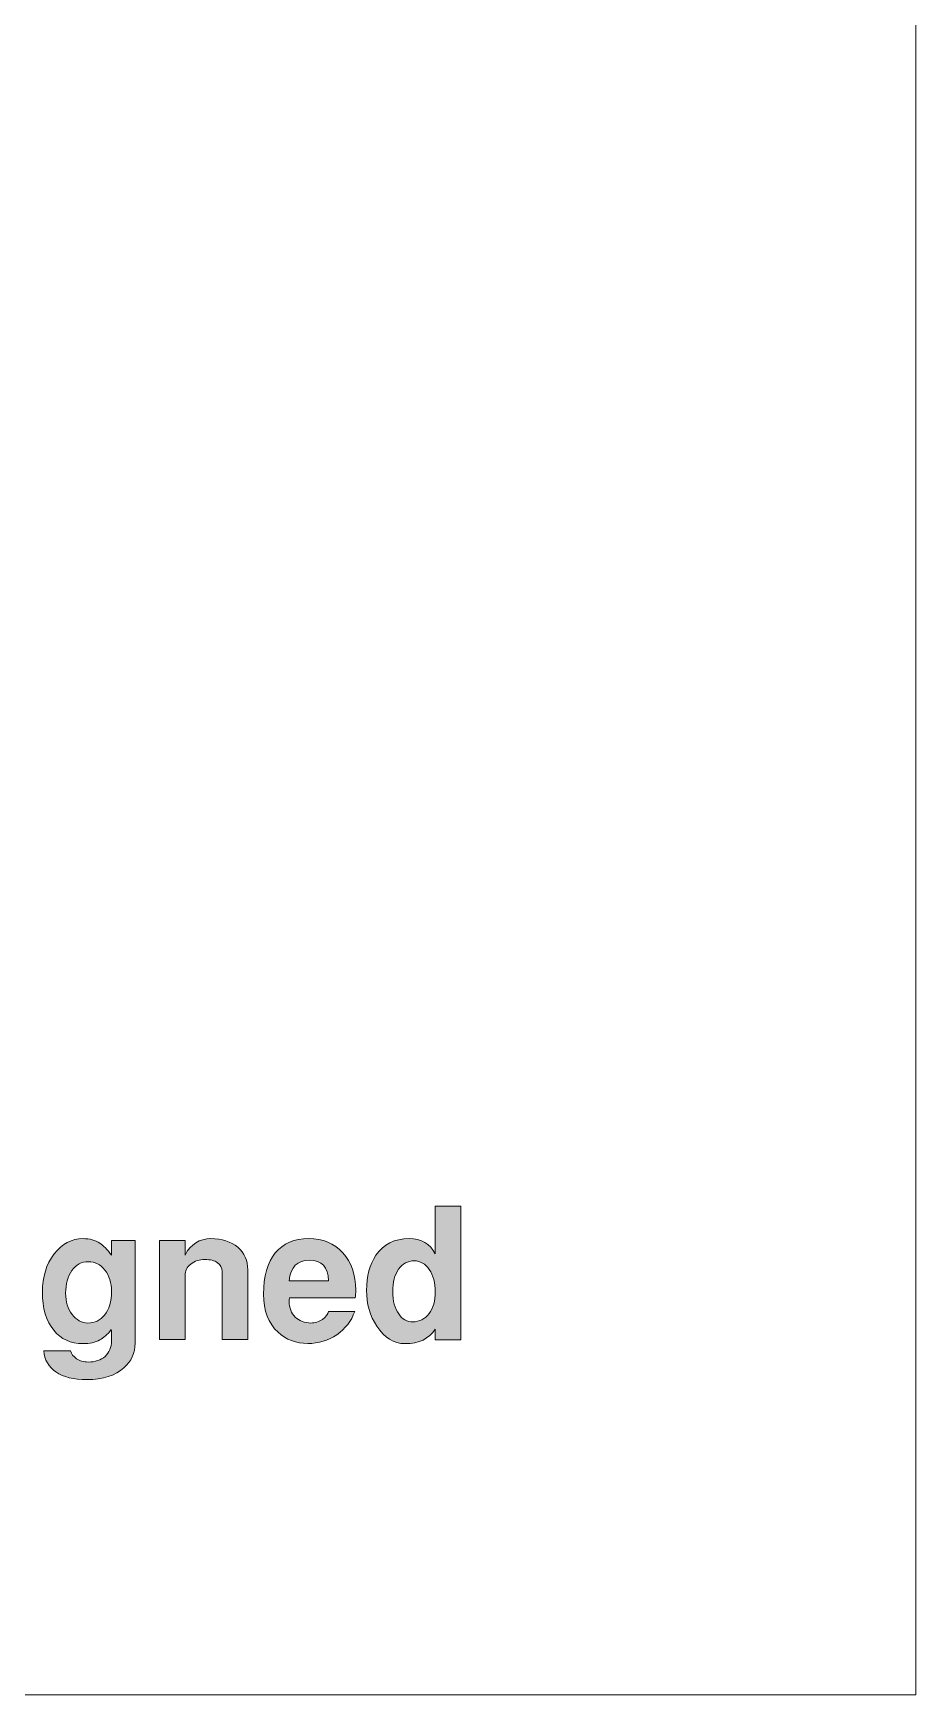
# Model space of a CAD drawing. Header units: inches. Extents: x 0.66 to 6.95, y -3.12 to -1.06.
# Drawn here: x 3.062 to 3.665, y -3.124 to -1.987 of the extents above; entities that cross this region are included whole.
import ezdxf

# ---------------------------------------------------------------- set-up
doc = ezdxf.new("R2010")
doc.units = ezdxf.units.IN
doc.header["$MEASUREMENT"] = 0
doc.layers.add('Layer 1', color=7, linetype='Continuous')

# ---------------------------------------------------------------- blocks, each defined once
blk = doc.blocks.new('block 3')
at = {"layer": 'Layer 1', "color": 7, "lineweight": 5, "true_color": 0xffffff}
for points in [[(3.665, -1.0637), (3.665, -3.1237)], [(3.665, -3.1237), (3.6037, -3.1237), (0.665, -3.1237)]]:
    blk.add_lwpolyline(points, dxfattribs=at)
blk = doc.blocks.new('block 2')
at = {"layer": 'Layer 1'}
blk.add_blockref('block 3', (0, 0), dxfattribs=at)
blk = doc.blocks.new('block 27')
at = {"layer": 'Layer 1', "true_color": 0xed1f24}
h = blk.add_hatch(color=240, dxfattribs=at)
h.dxf.hatch_style = 2
edge = h.paths.add_edge_path()
edge.add_spline(control_points=[(3.354, -2.8811), (3.354, -2.8811), (3.3365, -2.8811), (3.3365, -2.8811), (3.3365, -2.8811), (3.3365, -2.8737), (3.3365, -2.8737), (3.3322, -2.8803), (3.3253, -2.8836), (3.3158, -2.8836), (3.3081, -2.8836), (3.3017, -2.8796), (3.2965, -2.8717), (3.2918, -2.8645), (3.2895, -2.8563), (3.2895, -2.8472), (3.2895, -2.8375), (3.2916, -2.8295), (3.2959, -2.8232), (3.3011, -2.8156), (3.3086, -2.8118), (3.3186, -2.8118), (3.3269, -2.8118), (3.3329, -2.8153), (3.3365, -2.8223), (3.3365, -2.8223), (3.3365, -2.7896), (3.3365, -2.7896), (3.3365, -2.7896), (3.354, -2.7896), (3.354, -2.7896), (3.354, -2.7896), (3.354, -2.8811), (3.354, -2.8811)], knot_values=[0, 0, 0, 0, 1, 1, 1, 2, 2, 2, 3, 3, 3, 4, 4, 4, 5, 5, 5, 6, 6, 6, 7, 7, 7, 8, 8, 8, 9, 9, 9, 10, 10, 10, 11, 11, 11, 11], degree=3, periodic=1)
edge = h.paths.add_edge_path()
edge.add_spline(control_points=[(3.3365, -2.8483), (3.3365, -2.842), (3.3352, -2.8369), (3.3324, -2.8329), (3.3297, -2.829), (3.3262, -2.827), (3.3221, -2.827), (3.3176, -2.827), (3.314, -2.8289), (3.3114, -2.8327), (3.3087, -2.8365), (3.3074, -2.8416), (3.3074, -2.848), (3.3074, -2.8545), (3.3088, -2.8596), (3.3115, -2.8633), (3.314, -2.8669), (3.3172, -2.8687), (3.3211, -2.8687), (3.3256, -2.8687), (3.3294, -2.8668), (3.3322, -2.863), (3.3351, -2.8593), (3.3365, -2.8543), (3.3365, -2.8483)], knot_values=[0, 0, 0, 0, 1, 1, 1, 2, 2, 2, 3, 3, 3, 4, 4, 4, 5, 5, 5, 6, 6, 6, 7, 7, 7, 8, 8, 8, 8], degree=3, periodic=1)
h = blk.add_hatch(color=240, dxfattribs=at)
h.dxf.hatch_style = 2
edge = h.paths.add_edge_path()
edge.add_spline(control_points=[(3.1313, -2.8832), (3.1313, -2.89), (3.1287, -2.8956), (3.1236, -2.9002), (3.1177, -2.9055), (3.1093, -2.9082), (3.0983, -2.9082), (3.0893, -2.9082), (3.0823, -2.9065), (3.0772, -2.903), (3.0721, -2.8996), (3.0693, -2.8947), (3.0689, -2.8886), (3.0689, -2.8886), (3.0872, -2.8886), (3.0872, -2.8886), (3.0877, -2.8906), (3.089, -2.8924), (3.0913, -2.8939), (3.0935, -2.8954), (3.0962, -2.8962), (3.0993, -2.8962), (3.104, -2.8962), (3.1078, -2.8949), (3.1107, -2.8923), (3.1137, -2.8896), (3.1151, -2.8862), (3.1151, -2.8818), (3.1151, -2.8773), (3.1151, -2.8747), (3.115, -2.874), (3.1123, -2.8774), (3.1096, -2.8798), (3.1071, -2.8811), (3.1041, -2.8828), (3.1003, -2.8836), (3.0957, -2.8836), (3.0873, -2.8836), (3.0806, -2.8805), (3.0757, -2.8745), (3.0705, -2.8681), (3.0679, -2.8594), (3.0679, -2.8483), (3.0679, -2.838), (3.0706, -2.8293), (3.0759, -2.8223), (3.0813, -2.8153), (3.0879, -2.8118), (3.0958, -2.8118), (3.1002, -2.8118), (3.104, -2.8129), (3.1072, -2.815), (3.1096, -2.8165), (3.1122, -2.8193), (3.1151, -2.8231), (3.1151, -2.8231), (3.1151, -2.813), (3.1151, -2.813), (3.1151, -2.813), (3.1313, -2.813), (3.1313, -2.813), (3.1313, -2.813), (3.1313, -2.8832), (3.1313, -2.8832)], knot_values=[0, 0, 0, 0, 1, 1, 1, 2, 2, 2, 3, 3, 3, 4, 4, 4, 5, 5, 5, 6, 6, 6, 7, 7, 7, 8, 8, 8, 9, 9, 9, 10, 10, 10, 11, 11, 11, 12, 12, 12, 13, 13, 13, 14, 14, 14, 15, 15, 15, 16, 16, 16, 17, 17, 17, 18, 18, 18, 19, 19, 19, 20, 20, 20, 21, 21, 21, 21], degree=3, periodic=1)
edge = h.paths.add_edge_path()
edge.add_spline(control_points=[(3.1151, -2.8478), (3.1151, -2.842), (3.1136, -2.8372), (3.1106, -2.8333), (3.1076, -2.8295), (3.1038, -2.8276), (3.0993, -2.8276), (3.0946, -2.8276), (3.0908, -2.8296), (3.088, -2.8336), (3.0852, -2.8377), (3.0838, -2.8429), (3.0838, -2.8492), (3.0838, -2.855), (3.0852, -2.8598), (3.0882, -2.8636), (3.0912, -2.8675), (3.0948, -2.8695), (3.099, -2.8695), (3.1037, -2.8695), (3.1075, -2.8677), (3.1104, -2.8641), (3.1136, -2.8602), (3.1151, -2.8547), (3.1151, -2.8478)], knot_values=[0, 0, 0, 0, 1, 1, 1, 2, 2, 2, 3, 3, 3, 4, 4, 4, 5, 5, 5, 6, 6, 6, 7, 7, 7, 8, 8, 8, 8], degree=3, periodic=1)
h = blk.add_hatch(color=240, dxfattribs=at)
h.dxf.hatch_style = 2
edge = h.paths.add_edge_path()
edge.add_spline(control_points=[(3.2083, -2.8807), (3.2083, -2.8807), (3.1908, -2.8807), (3.1908, -2.8807), (3.1908, -2.8807), (3.1908, -2.8342), (3.1908, -2.8342), (3.1908, -2.8317), (3.1897, -2.8297), (3.1876, -2.8283), (3.1856, -2.8268), (3.1827, -2.8261), (3.1791, -2.8261), (3.1752, -2.8261), (3.172, -2.8271), (3.1693, -2.8292), (3.1667, -2.8313), (3.1654, -2.8339), (3.1654, -2.8371), (3.1654, -2.8371), (3.1654, -2.8807), (3.1654, -2.8807), (3.1654, -2.8807), (3.1479, -2.8807), (3.1479, -2.8807), (3.1479, -2.8807), (3.1479, -2.813), (3.1479, -2.813), (3.1479, -2.813), (3.1654, -2.813), (3.1654, -2.813), (3.1654, -2.813), (3.1654, -2.8231), (3.1654, -2.8231), (3.1693, -2.8156), (3.1752, -2.8118), (3.1831, -2.8118), (3.1907, -2.8118), (3.1968, -2.8138), (3.2014, -2.8177), (3.206, -2.8216), (3.2083, -2.8268), (3.2083, -2.8332), (3.2083, -2.8332), (3.2083, -2.8807), (3.2083, -2.8807)], knot_values=[0, 0, 0, 0, 1, 1, 1, 2, 2, 2, 3, 3, 3, 4, 4, 4, 5, 5, 5, 6, 6, 6, 7, 7, 7, 8, 8, 8, 9, 9, 9, 10, 10, 10, 11, 11, 11, 12, 12, 12, 13, 13, 13, 14, 14, 14, 15, 15, 15, 15], degree=3, periodic=1)
h = blk.add_hatch(color=240, dxfattribs=at)
h.dxf.hatch_style = 2
edge = h.paths.add_edge_path()
edge.add_spline(control_points=[(3.2821, -2.847), (3.2821, -2.849), (3.282, -2.8508), (3.2818, -2.8523), (3.2818, -2.8523), (3.2369, -2.8523), (3.2369, -2.8523), (3.2367, -2.8528), (3.2366, -2.8536), (3.2366, -2.8547), (3.2366, -2.8591), (3.238, -2.8627), (3.2407, -2.8654), (3.2435, -2.8681), (3.247, -2.8695), (3.2514, -2.8695), (3.2543, -2.8695), (3.257, -2.8686), (3.2594, -2.867), (3.2617, -2.8654), (3.2631, -2.8636), (3.2636, -2.8616), (3.2636, -2.8616), (3.2814, -2.8616), (3.2814, -2.8616), (3.2791, -2.8682), (3.275, -2.8735), (3.2691, -2.8775), (3.2632, -2.8815), (3.2566, -2.8835), (3.2494, -2.8835), (3.2413, -2.8835), (3.2345, -2.8809), (3.229, -2.8758), (3.2224, -2.8698), (3.2191, -2.861), (3.2191, -2.8497), (3.2191, -2.8375), (3.2218, -2.8282), (3.2271, -2.8216), (3.2324, -2.8151), (3.24, -2.8118), (3.2499, -2.8118), (3.2596, -2.8118), (3.2674, -2.8151), (3.2733, -2.8215), (3.2792, -2.828), (3.2821, -2.8365), (3.2821, -2.847)], knot_values=[0, 0, 0, 0, 1, 1, 1, 2, 2, 2, 3, 3, 3, 4, 4, 4, 5, 5, 5, 6, 6, 6, 7, 7, 7, 8, 8, 8, 9, 9, 9, 10, 10, 10, 11, 11, 11, 12, 12, 12, 13, 13, 13, 14, 14, 14, 15, 15, 15, 16, 16, 16, 16], degree=3, periodic=1)
edge = h.paths.add_edge_path()
edge.add_spline(control_points=[(3.2636, -2.8406), (3.2631, -2.8312), (3.2588, -2.8265), (3.2505, -2.8265), (3.2422, -2.8265), (3.2376, -2.8312), (3.2366, -2.8406), (3.2366, -2.8406), (3.2636, -2.8406), (3.2636, -2.8406)], knot_values=[0, 0, 0, 0, 1, 1, 1, 2, 2, 2, 3, 3, 3, 3], degree=3, periodic=1)
at = {"layer": 'Layer 1', "lineweight": 0}
for points, knots in [([(3.354, -2.8811), (3.354, -2.8811), (3.3365, -2.8811), (3.3365, -2.8811), (3.3365, -2.8811), (3.3365, -2.8737), (3.3365, -2.8737), (3.3322, -2.8803), (3.3253, -2.8836), (3.3158, -2.8836), (3.3081, -2.8836), (3.3017, -2.8796), (3.2965, -2.8717), (3.2918, -2.8645), (3.2895, -2.8563), (3.2895, -2.8472), (3.2895, -2.8375), (3.2916, -2.8295), (3.2959, -2.8232), (3.3011, -2.8156), (3.3086, -2.8118), (3.3186, -2.8118), (3.3269, -2.8118), (3.3329, -2.8153), (3.3365, -2.8223), (3.3365, -2.8223), (3.3365, -2.7896), (3.3365, -2.7896), (3.3365, -2.7896), (3.354, -2.7896), (3.354, -2.7896), (3.354, -2.7896), (3.354, -2.8811), (3.354, -2.8811)], [0, 0, 0, 0, 1, 1, 1, 2, 2, 2, 3, 3, 3, 4, 4, 4, 5, 5, 5, 6, 6, 6, 7, 7, 7, 8, 8, 8, 9, 9, 9, 10, 10, 10, 11, 11, 11, 11]), ([(3.1313, -2.8832), (3.1313, -2.89), (3.1287, -2.8956), (3.1236, -2.9002), (3.1177, -2.9055), (3.1093, -2.9082), (3.0983, -2.9082), (3.0893, -2.9082), (3.0823, -2.9065), (3.0772, -2.903), (3.0721, -2.8996), (3.0693, -2.8947), (3.0689, -2.8886), (3.0689, -2.8886), (3.0872, -2.8886), (3.0872, -2.8886), (3.0877, -2.8906), (3.089, -2.8924), (3.0913, -2.8939), (3.0935, -2.8954), (3.0962, -2.8962), (3.0993, -2.8962), (3.104, -2.8962), (3.1078, -2.8949), (3.1107, -2.8923), (3.1137, -2.8896), (3.1151, -2.8862), (3.1151, -2.8818), (3.1151, -2.8773), (3.1151, -2.8747), (3.115, -2.874), (3.1123, -2.8774), (3.1096, -2.8798), (3.1071, -2.8811), (3.1041, -2.8828), (3.1003, -2.8836), (3.0957, -2.8836), (3.0873, -2.8836), (3.0806, -2.8805), (3.0757, -2.8745), (3.0705, -2.8681), (3.0679, -2.8594), (3.0679, -2.8483), (3.0679, -2.838), (3.0706, -2.8293), (3.0759, -2.8223), (3.0813, -2.8153), (3.0879, -2.8118), (3.0958, -2.8118), (3.1002, -2.8118), (3.104, -2.8129), (3.1072, -2.815), (3.1096, -2.8165), (3.1122, -2.8193), (3.1151, -2.8231), (3.1151, -2.8231), (3.1151, -2.813), (3.1151, -2.813), (3.1151, -2.813), (3.1313, -2.813), (3.1313, -2.813), (3.1313, -2.813), (3.1313, -2.8832), (3.1313, -2.8832)], [0, 0, 0, 0, 1, 1, 1, 2, 2, 2, 3, 3, 3, 4, 4, 4, 5, 5, 5, 6, 6, 6, 7, 7, 7, 8, 8, 8, 9, 9, 9, 10, 10, 10, 11, 11, 11, 12, 12, 12, 13, 13, 13, 14, 14, 14, 15, 15, 15, 16, 16, 16, 17, 17, 17, 18, 18, 18, 19, 19, 19, 20, 20, 20, 21, 21, 21, 21]), ([(3.2083, -2.8807), (3.2083, -2.8807), (3.1908, -2.8807), (3.1908, -2.8807), (3.1908, -2.8807), (3.1908, -2.8342), (3.1908, -2.8342), (3.1908, -2.8317), (3.1897, -2.8297), (3.1876, -2.8283), (3.1856, -2.8268), (3.1827, -2.8261), (3.1791, -2.8261), (3.1752, -2.8261), (3.172, -2.8271), (3.1693, -2.8292), (3.1667, -2.8313), (3.1654, -2.8339), (3.1654, -2.8371), (3.1654, -2.8371), (3.1654, -2.8807), (3.1654, -2.8807), (3.1654, -2.8807), (3.1479, -2.8807), (3.1479, -2.8807), (3.1479, -2.8807), (3.1479, -2.813), (3.1479, -2.813), (3.1479, -2.813), (3.1654, -2.813), (3.1654, -2.813), (3.1654, -2.813), (3.1654, -2.8231), (3.1654, -2.8231), (3.1693, -2.8156), (3.1752, -2.8118), (3.1831, -2.8118), (3.1907, -2.8118), (3.1968, -2.8138), (3.2014, -2.8177), (3.206, -2.8216), (3.2083, -2.8268), (3.2083, -2.8332), (3.2083, -2.8332), (3.2083, -2.8807), (3.2083, -2.8807)], [0, 0, 0, 0, 1, 1, 1, 2, 2, 2, 3, 3, 3, 4, 4, 4, 5, 5, 5, 6, 6, 6, 7, 7, 7, 8, 8, 8, 9, 9, 9, 10, 10, 10, 11, 11, 11, 12, 12, 12, 13, 13, 13, 14, 14, 14, 15, 15, 15, 15]), ([(3.2821, -2.847), (3.2821, -2.849), (3.282, -2.8508), (3.2818, -2.8523), (3.2818, -2.8523), (3.2369, -2.8523), (3.2369, -2.8523), (3.2367, -2.8528), (3.2366, -2.8536), (3.2366, -2.8547), (3.2366, -2.8591), (3.238, -2.8627), (3.2407, -2.8654), (3.2435, -2.8681), (3.247, -2.8695), (3.2514, -2.8695), (3.2543, -2.8695), (3.257, -2.8686), (3.2594, -2.867), (3.2617, -2.8654), (3.2631, -2.8636), (3.2636, -2.8616), (3.2636, -2.8616), (3.2814, -2.8616), (3.2814, -2.8616), (3.2791, -2.8682), (3.275, -2.8735), (3.2691, -2.8775), (3.2632, -2.8815), (3.2566, -2.8835), (3.2494, -2.8835), (3.2413, -2.8835), (3.2345, -2.8809), (3.229, -2.8758), (3.2224, -2.8698), (3.2191, -2.861), (3.2191, -2.8497), (3.2191, -2.8375), (3.2218, -2.8282), (3.2271, -2.8216), (3.2324, -2.8151), (3.24, -2.8118), (3.2499, -2.8118), (3.2596, -2.8118), (3.2674, -2.8151), (3.2733, -2.8215), (3.2792, -2.828), (3.2821, -2.8365), (3.2821, -2.847)], [0, 0, 0, 0, 1, 1, 1, 2, 2, 2, 3, 3, 3, 4, 4, 4, 5, 5, 5, 6, 6, 6, 7, 7, 7, 8, 8, 8, 9, 9, 9, 10, 10, 10, 11, 11, 11, 12, 12, 12, 13, 13, 13, 14, 14, 14, 15, 15, 15, 16, 16, 16, 16]), ([(3.1151, -2.8478), (3.1151, -2.842), (3.1136, -2.8372), (3.1106, -2.8333), (3.1076, -2.8295), (3.1038, -2.8276), (3.0993, -2.8276), (3.0946, -2.8276), (3.0908, -2.8296), (3.088, -2.8336), (3.0852, -2.8377), (3.0838, -2.8429), (3.0838, -2.8492), (3.0838, -2.855), (3.0852, -2.8598), (3.0882, -2.8636), (3.0912, -2.8675), (3.0948, -2.8695), (3.099, -2.8695), (3.1037, -2.8695), (3.1075, -2.8677), (3.1104, -2.8641), (3.1136, -2.8602), (3.1151, -2.8547), (3.1151, -2.8478)], [0, 0, 0, 0, 1, 1, 1, 2, 2, 2, 3, 3, 3, 4, 4, 4, 5, 5, 5, 6, 6, 6, 7, 7, 7, 8, 8, 8, 8]), ([(3.2636, -2.8406), (3.2631, -2.8312), (3.2588, -2.8265), (3.2505, -2.8265), (3.2422, -2.8265), (3.2376, -2.8312), (3.2366, -2.8406), (3.2366, -2.8406), (3.2636, -2.8406), (3.2636, -2.8406)], [0, 0, 0, 0, 1, 1, 1, 2, 2, 2, 3, 3, 3, 3]), ([(3.3365, -2.8483), (3.3365, -2.842), (3.3352, -2.8369), (3.3324, -2.8329), (3.3297, -2.829), (3.3262, -2.827), (3.3221, -2.827), (3.3176, -2.827), (3.314, -2.8289), (3.3114, -2.8327), (3.3087, -2.8365), (3.3074, -2.8416), (3.3074, -2.848), (3.3074, -2.8545), (3.3088, -2.8596), (3.3115, -2.8633), (3.314, -2.8669), (3.3172, -2.8687), (3.3211, -2.8687), (3.3256, -2.8687), (3.3294, -2.8668), (3.3322, -2.863), (3.3351, -2.8593), (3.3365, -2.8543), (3.3365, -2.8483)], [0, 0, 0, 0, 1, 1, 1, 2, 2, 2, 3, 3, 3, 4, 4, 4, 5, 5, 5, 6, 6, 6, 7, 7, 7, 8, 8, 8, 8])]:
    blk.add_open_spline(points, degree=3, knots=knots, dxfattribs=at)
blk = doc.blocks.new('block 26')
at = {"layer": 'Layer 1'}
blk.add_blockref('block 27', (0, 0), dxfattribs=at)
blk = doc.blocks.new('block 24')
at = {"layer": 'Layer 1'}
blk.add_blockref('block 26', (0, 0), dxfattribs=at)

msp = doc.modelspace()

# ---------------------------------------------------------------- block references
at = {"layer": 'Layer 1'}
for name in ['block 2', 'block 24']:
    msp.add_blockref(name, (0, 0), dxfattribs=at)

doc.saveas('drawing.dxf')
